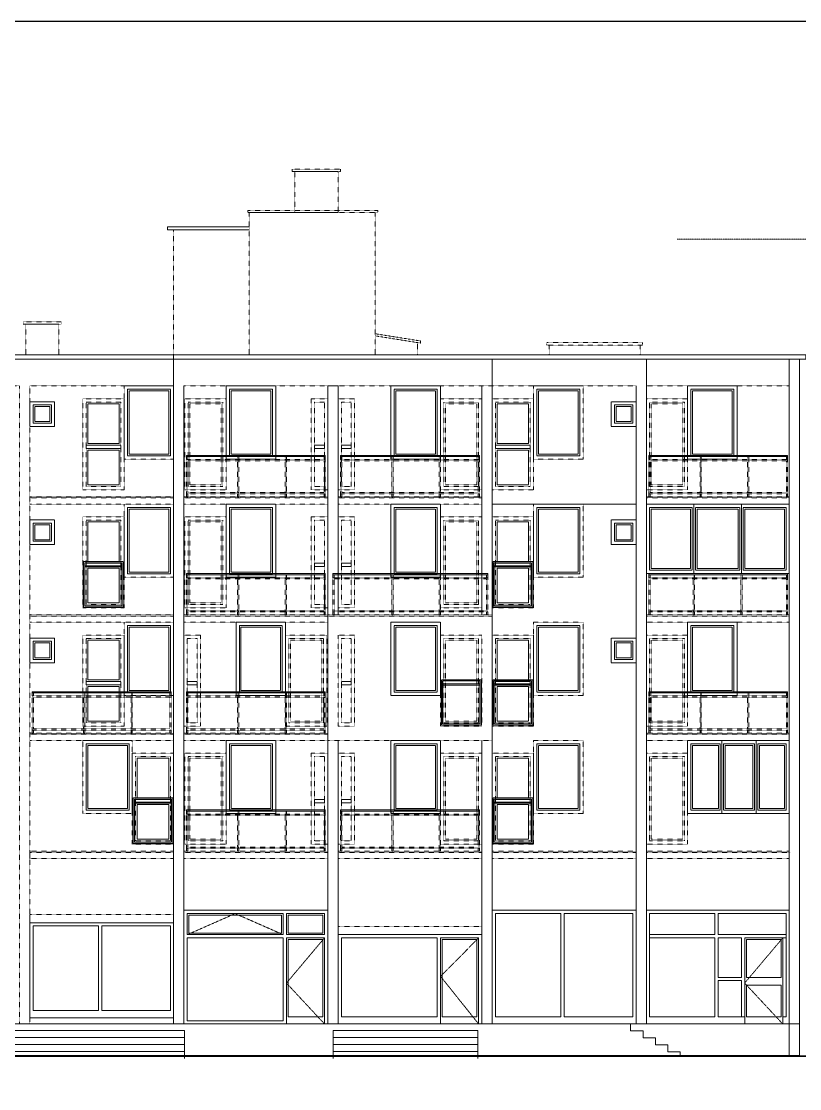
# Model space of a CAD drawing. Header units: millimetres. Extents: x 195897 to 285417, y -229751 to -116129.
# Drawn here: x 214939 to 216823, y -227661 to -225078 of the extents above; entities that cross this region are included whole.
import ezdxf

# ---------------------------------------------------------------- set-up
doc = ezdxf.new("R2010")
doc.units = ezdxf.units.MM
doc.linetypes.add('DASHED2', pattern=[0.375, 0.25, -0.125])
doc.linetypes.add('HIDDEN', pattern=[0.375, 0.25, -0.125])
doc.layers.add('05-podgled-tanko', color=144, linetype='HIDDEN', lineweight=0)
doc.layers.add('07-kote', color=70, linetype='Continuous', lineweight=9)
doc.layers.add('SAST_Linija sastavnice', color=255, linetype='Continuous', plot=False)

msp = doc.modelspace()

# ---------------------------------------------------------------- linework, layer by layer
at = {"layer": '05-podgled-tanko'}
for p, q in [((216216.8, -225861.3), (216216.8, -225885.3)), ((216436.8, -225861.3), (216436.8, -225885.3))]:
    msp.add_line(p, q, dxfattribs=at).dxf.unprotected_set("ltscale", 0)
for points in [[(215711.4, -225435.3), (215594.6, -225435.3), (215594.6, -225440.8), (215711.4, -225440.8)], [(215035.6, -225805.3), (214943.6, -225805.3), (214943.6, -225810.8), (215035.6, -225810.8)], [(215029.8, -225810.8), (214949.8, -225810.8), (214949.8, -225885.3), (215029.8, -225885.3)], [(216442.8, -225861.3), (216442.8, -225855.3), (216210.8, -225855.3), (216210.8, -225861.3)], [(215307.8, -225960.3), (215187.8, -225960.3), (215187.8, -226137.3), (215307.8, -226137.3)], [(216298.8, -225960.3), (216178.8, -225960.3), (216178.8, -226137.3), (216298.8, -226137.3)], [(215187.8, -225991.3), (215087.8, -225991.3), (215087.8, -226211.3), (215187.8, -226211.3)], [(215179.8, -225999.3), (215095.8, -225999.3), (215095.8, -226203.3), (215179.8, -226203.3)], [(215434.8, -225991.3), (215334.8, -225991.3), (215334.8, -226211.3), (215434.8, -226211.3)], [(215426.8, -225999.3), (215342.8, -225999.3), (215342.8, -226203.3), (215426.8, -226203.3)], [(215422.8, -226003.3), (215346.8, -226003.3), (215346.8, -226199.3), (215422.8, -226199.3)], [(215640.8, -225991.3), (215680.8, -225991.3), (215680.8, -226211.3), (215640.8, -226211.3)], [(215648.8, -225999.3), (215672.8, -225999.3), (215672.8, -226203.3), (215648.8, -226203.3)], [(215705.8, -225991.3), (215745.8, -225991.3), (215745.8, -226211.3), (215705.8, -226211.3)], [(215713.8, -225999.3), (215737.8, -225999.3), (215737.8, -226203.3), (215713.8, -226203.3)], [(215953.8, -225991.3), (216053.8, -225991.3), (216053.8, -226211.3), (215953.8, -226211.3)], [(215961.8, -225999.3), (216045.8, -225999.3), (216045.8, -226203.3), (215961.8, -226203.3)], [(215965.8, -226003.3), (216041.8, -226003.3), (216041.8, -226199.3), (215965.8, -226199.3)], [(216178.8, -225991.3), (216078.8, -225991.3), (216078.8, -226211.3), (216178.8, -226211.3)], [(216170.8, -225999.3), (216086.8, -225999.3), (216086.8, -226203.3), (216170.8, -226203.3)], [(216551.8, -225991.3), (216451.8, -225991.3), (216451.8, -226211.3), (216551.8, -226211.3)], [(216543.8, -225999.3), (216459.8, -225999.3), (216459.8, -226203.3), (216543.8, -226203.3)], [(216539.8, -226003.3), (216463.8, -226003.3), (216463.8, -226199.3), (216539.8, -226199.3)], [(215465.7, -226131.3), (215462.7, -226131.3), (215462.7, -226218.3), (215465.7, -226218.3)], [(215580.7, -226131.3), (215577.7, -226131.3), (215577.7, -226218.3), (215580.7, -226218.3)], [(215838.7, -226131.3), (215835.7, -226131.3), (215835.7, -226218.3), (215838.7, -226218.3)], [(215953.7, -226131.3), (215950.7, -226131.3), (215950.7, -226218.3), (215953.7, -226218.3)], [(216584.7, -226131.3), (216581.7, -226131.3), (216581.7, -226218.3), (216584.7, -226218.3)], [(216699.7, -226131.3), (216696.7, -226131.3), (216696.7, -226218.3), (216699.7, -226218.3)], [(215671.8, -226218.3), (215671.8, -226141.3), (215341.8, -226141.3), (215341.8, -226218.3)], [(216044.8, -226218.3), (216044.8, -226141.3), (215714.8, -226141.3), (215714.8, -226218.3)], [(216790.8, -226218.3), (216790.8, -226141.3), (216460.8, -226141.3), (216460.8, -226218.3)], [(214959.8, -226231.3), (215307.8, -226231.3), (215307.8, -226228.3), (214959.8, -226228.3)], [(215680.8, -226231.3), (215332.8, -226231.3), (215332.8, -226228.3), (215680.8, -226228.3)], [(215705.8, -226231.3), (216053.8, -226231.3), (216053.8, -226228.3), (215705.8, -226228.3)], [(216797.8, -226231.3), (216451.8, -226231.3), (216451.8, -226228.3), (216797.8, -226228.3)], [(215307.8, -226246.3), (215187.8, -226246.3), (215187.8, -226423.3), (215307.8, -226423.3)], [(216298.8, -226246.3), (216178.8, -226246.3), (216178.8, -226423.3), (216298.8, -226423.3)], [(215187.8, -226277.3), (215087.8, -226277.3), (215087.8, -226497.3), (215187.8, -226497.3)], [(215179.8, -226285.3), (215095.8, -226285.3), (215095.8, -226489.3), (215179.8, -226489.3)], [(215434.8, -226277.3), (215334.8, -226277.3), (215334.8, -226497.3), (215434.8, -226497.3)], [(215426.8, -226285.3), (215342.8, -226285.3), (215342.8, -226489.3), (215426.8, -226489.3)], [(215422.8, -226289.3), (215346.8, -226289.3), (215346.8, -226485.3), (215422.8, -226485.3)], [(215640.8, -226277.3), (215680.8, -226277.3), (215680.8, -226497.3), (215640.8, -226497.3)], [(215648.8, -226285.3), (215672.8, -226285.3), (215672.8, -226489.3), (215648.8, -226489.3)], [(215705.8, -226277.3), (215745.8, -226277.3), (215745.8, -226497.3), (215705.8, -226497.3)], [(215713.8, -226285.3), (215737.8, -226285.3), (215737.8, -226489.3), (215713.8, -226489.3)], [(215953.8, -226277.3), (216053.8, -226277.3), (216053.8, -226497.3), (215953.8, -226497.3)], [(215961.8, -226285.3), (216045.8, -226285.3), (216045.8, -226489.3), (215961.8, -226489.3)], [(215965.8, -226289.3), (216041.8, -226289.3), (216041.8, -226485.3), (215965.8, -226485.3)], [(216178.8, -226277.3), (216078.8, -226277.3), (216078.8, -226497.3), (216178.8, -226497.3)], [(216170.8, -226285.3), (216086.8, -226285.3), (216086.8, -226489.3), (216170.8, -226489.3)], [(215465.7, -226417.3), (215462.7, -226417.3), (215462.7, -226504.3), (215465.7, -226504.3)], [(215580.7, -226417.3), (215577.7, -226417.3), (215577.7, -226504.3), (215580.7, -226504.3)], [(215838.7, -226417.3), (215835.7, -226417.3), (215835.7, -226504.3), (215838.7, -226504.3)], [(215953.7, -226417.3), (215950.7, -226417.3), (215950.7, -226504.3), (215953.7, -226504.3)], [(216568.3, -226417.3), (216565.3, -226417.3), (216565.3, -226504.3), (216568.3, -226504.3)], [(216683.3, -226417.3), (216680.3, -226417.3), (216680.3, -226504.3), (216683.3, -226504.3)], [(215671.8, -226504.3), (215671.8, -226427.3), (215341.8, -226427.3), (215341.8, -226504.3)], [(216064.8, -226504.3), (216064.8, -226427.3), (215696.2, -226427.3), (215696.2, -226504.3)], [(216790.8, -226504.3), (216790.8, -226427.3), (216460.8, -226427.3), (216460.8, -226504.3)], [(214959.8, -226517.3), (215307.8, -226517.3), (215307.8, -226514.3), (214959.8, -226514.3)], [(215680.8, -226517.3), (215332.8, -226517.3), (215332.8, -226514.3), (215680.8, -226514.3)], [(215680.8, -226517.3), (216078.8, -226517.3), (216078.8, -226514.3), (215680.8, -226514.3)], [(216797.8, -226517.3), (216451.8, -226517.3), (216451.8, -226514.3), (216797.8, -226514.3)], [(215307.8, -226532.3), (215187.8, -226532.3), (215187.8, -226709.3), (215307.8, -226709.3)], [(216298.8, -226532.3), (216178.8, -226532.3), (216178.8, -226709.3), (216298.8, -226709.3)], [(215187.8, -226563.3), (215087.8, -226563.3), (215087.8, -226783.3), (215187.8, -226783.3)], [(215179.8, -226571.3), (215095.8, -226571.3), (215095.8, -226775.3), (215179.8, -226775.3)], [(215372.8, -226563.3), (215332.8, -226563.3), (215332.8, -226783.3), (215372.8, -226783.3)], [(215364.8, -226571.3), (215340.8, -226571.3), (215340.8, -226775.3), (215364.8, -226775.3)], [(215578.8, -226563.3), (215678.8, -226563.3), (215678.8, -226783.3), (215578.8, -226783.3)], [(215586.8, -226571.3), (215670.8, -226571.3), (215670.8, -226775.3), (215586.8, -226775.3)], [(215590.8, -226575.3), (215666.8, -226575.3), (215666.8, -226771.3), (215590.8, -226771.3)], [(215705.8, -226563.3), (215745.8, -226563.3), (215745.8, -226783.3), (215705.8, -226783.3)], [(215713.8, -226571.3), (215737.8, -226571.3), (215737.8, -226775.3), (215713.8, -226775.3)], [(215953.8, -226563.3), (216053.8, -226563.3), (216053.8, -226783.3), (215953.8, -226783.3)], [(215961.8, -226571.3), (216045.8, -226571.3), (216045.8, -226775.3), (215961.8, -226775.3)], [(215965.8, -226575.3), (216041.8, -226575.3), (216041.8, -226771.3), (215965.8, -226771.3)], [(216178.8, -226563.3), (216078.8, -226563.3), (216078.8, -226783.3), (216178.8, -226783.3)], [(216170.8, -226571.3), (216086.8, -226571.3), (216086.8, -226775.3), (216170.8, -226775.3)], [(216551.8, -226563.3), (216451.8, -226563.3), (216451.8, -226783.3), (216551.8, -226783.3)], [(216543.8, -226571.3), (216459.8, -226571.3), (216459.8, -226775.3), (216543.8, -226775.3)], [(216539.8, -226575.3), (216463.8, -226575.3), (216463.8, -226771.3), (216539.8, -226771.3)], [(215092.7, -226703.3), (215089.7, -226703.3), (215089.7, -226790.3), (215092.7, -226790.3)], [(215207.7, -226703.3), (215204.7, -226703.3), (215204.7, -226790.3), (215207.7, -226790.3)], [(215465.7, -226703.3), (215462.7, -226703.3), (215462.7, -226790.3), (215465.7, -226790.3)], [(215580.7, -226703.3), (215577.7, -226703.3), (215577.7, -226790.3), (215580.7, -226790.3)], [(216584.7, -226703.3), (216581.7, -226703.3), (216581.7, -226790.3), (216584.7, -226790.3)], [(216699.7, -226703.3), (216696.7, -226703.3), (216696.7, -226790.3), (216699.7, -226790.3)], [(215298.8, -226790.3), (215298.8, -226713.3), (214968.8, -226713.3), (214968.8, -226790.3)], [(215671.8, -226790.3), (215671.8, -226713.3), (215341.8, -226713.3), (215341.8, -226790.3)], [(216790.8, -226790.3), (216790.8, -226713.3), (216460.8, -226713.3), (216460.8, -226790.3)], [(214959.8, -226803.3), (215307.8, -226803.3), (215307.8, -226800.3), (214959.8, -226800.3)], [(215680.8, -226803.3), (215332.8, -226803.3), (215332.8, -226800.3), (215680.8, -226800.3)], [(216797.8, -226803.3), (216451.8, -226803.3), (216451.8, -226800.3), (216797.8, -226800.3)], [(215087.8, -226818.3), (215207.8, -226818.3), (215207.8, -226995.3), (215087.8, -226995.3)], [(216298.8, -226818.3), (216178.8, -226818.3), (216178.8, -226995.3), (216298.8, -226995.3)], [(215207.8, -226849.3), (215307.8, -226849.3), (215307.8, -227069.3), (215207.8, -227069.3)], [(215215.8, -226857.3), (215299.8, -226857.3), (215299.8, -227061.3), (215215.8, -227061.3)], [(215434.8, -226849.3), (215334.8, -226849.3), (215334.8, -227069.3), (215434.8, -227069.3)], [(215426.8, -226857.3), (215342.8, -226857.3), (215342.8, -227061.3), (215426.8, -227061.3)], [(215422.8, -226861.3), (215346.8, -226861.3), (215346.8, -227057.3), (215422.8, -227057.3)], [(215640.8, -226849.3), (215680.8, -226849.3), (215680.8, -227069.3), (215640.8, -227069.3)], [(215648.8, -226857.3), (215672.8, -226857.3), (215672.8, -227061.3), (215648.8, -227061.3)], [(215705.8, -226849.3), (215745.8, -226849.3), (215745.8, -227069.3), (215705.8, -227069.3)], [(215713.8, -226857.3), (215737.8, -226857.3), (215737.8, -227061.3), (215713.8, -227061.3)], [(215953.8, -226849.3), (216053.8, -226849.3), (216053.8, -227069.3), (215953.8, -227069.3)], [(215961.8, -226857.3), (216045.8, -226857.3), (216045.8, -227061.3), (215961.8, -227061.3)], [(215965.8, -226861.3), (216041.8, -226861.3), (216041.8, -227057.3), (215965.8, -227057.3)], [(216178.8, -226849.3), (216078.8, -226849.3), (216078.8, -227069.3), (216178.8, -227069.3)], [(216170.8, -226857.3), (216086.8, -226857.3), (216086.8, -227061.3), (216170.8, -227061.3)], [(216551.8, -226849.3), (216451.8, -226849.3), (216451.8, -227069.3), (216551.8, -227069.3)], [(216543.8, -226857.3), (216459.8, -226857.3), (216459.8, -227061.3), (216543.8, -227061.3)], [(216539.8, -226861.3), (216463.8, -226861.3), (216463.8, -227057.3), (216539.8, -227057.3)], [(215465.7, -226989.3), (215462.7, -226989.3), (215462.7, -227076.3), (215465.7, -227076.3)], [(215580.7, -226989.3), (215577.7, -226989.3), (215577.7, -227076.3), (215580.7, -227076.3)], [(215838.7, -226989.3), (215835.7, -226989.3), (215835.7, -227076.3), (215838.7, -227076.3)], [(215953.7, -226989.3), (215950.7, -226989.3), (215950.7, -227076.3), (215953.7, -227076.3)], [(215671.8, -227076.3), (215671.8, -226999.3), (215341.8, -226999.3), (215341.8, -227076.3)], [(216044.8, -227076.3), (216044.8, -226999.3), (215714.8, -226999.3), (215714.8, -227076.3)], [(215307.8, -227089.3), (214959.8, -227089.3), (214959.8, -227086.3), (215307.8, -227086.3)], [(215680.8, -227089.3), (215332.8, -227089.3), (215332.8, -227086.3), (215680.8, -227086.3)], [(215705.8, -227089.3), (216053.8, -227089.3), (216053.8, -227086.3), (215705.8, -227086.3)], [(216426.8, -227089.3), (216078.8, -227089.3), (216078.8, -227086.3), (216426.8, -227086.3)], [(216797.8, -227089.3), (216451.8, -227089.3), (216451.8, -227086.3), (216797.8, -227086.3)]]:
    msp.add_lwpolyline(points, close=True, dxfattribs=at).dxf.unprotected_set("ltscale", 0)
for points in [[(215705.8, -225540.8), (215705.8, -225440.8), (215600.8, -225440.8), (215600.8, -225540.8)], [(215705.8, -225535.3), (215487.3, -225535.3), (215487.3, -225540.8), (215705.8, -225540.8)], [(215490.8, -225885.3), (215490.8, -225540.8), (215705.8, -225540.8)], [(215705.8, -225540.8), (215801.6, -225540.8), (215801.6, -225535.3), (215705.8, -225535.3)], [(215705.8, -225540.8), (215795.8, -225540.8), (215795.8, -225885.3)], [(215332.8, -225582.5), (215307.8, -225582.5), (215307.8, -225895.3)], [(215795.8, -225839), (215905.5, -225856.5), (215905.5, -225851.4), (215795.8, -225833.9)], [(215897.8, -225855.3), (215897.8, -225885.3)], [(215600.8, -225895.3), (215332.8, -225895.3)], [(214213.8, -225960.3), (214561.8, -225960.3), (214561.8, -227504.3), (214586.8, -227504.3), (214586.8, -225960.3), (214934.8, -225960.3), (214934.8, -227504.3), (214959.8, -227504.3), (214959.8, -225960.3), (215307.8, -225960.3)], [(215332.8, -225960.3), (216078.8, -225960.3)], [(216078.8, -225960.3), (216426.8, -225960.3)], [(216451.8, -225960.3), (216797.8, -225960.3)], [(215674.8, -226221.3), (215674.8, -226138.3), (215338.8, -226138.3), (215338.8, -226221.3), (215674.8, -226221.3)], [(216047.8, -226221.3), (216047.8, -226138.3), (215711.8, -226138.3), (215711.8, -226221.3), (216047.8, -226221.3)], [(216793.8, -226221.3), (216793.8, -226138.3), (216457.8, -226138.3), (216457.8, -226221.3), (216793.8, -226221.3)], [(214959.8, -226231.3), (215307.8, -226231.3), (215307.8, -226246.3), (214959.8, -226246.3), (214959.8, -226231.3)], [(215680.8, -226231.3), (215332.8, -226231.3), (215332.8, -226246.3), (215680.8, -226246.3), (215680.8, -226231.3)], [(215705.8, -226231.3), (216053.8, -226231.3), (216053.8, -226246.3), (215705.8, -226246.3), (215705.8, -226231.3)], [(216797.8, -226231.3), (216451.8, -226231.3), (216451.8, -226246.3), (216797.8, -226246.3), (216797.8, -226231.3)], [(215674.8, -226507.3), (215674.8, -226424.3), (215338.8, -226424.3), (215338.8, -226507.3), (215674.8, -226507.3)], [(216067.8, -226507.3), (216067.8, -226424.3), (215693.2, -226424.3), (215693.2, -226507.3), (216067.8, -226507.3)], [(216793.8, -226507.3), (216793.8, -226424.3), (216457.8, -226424.3), (216457.8, -226507.3), (216793.8, -226507.3)], [(214959.8, -226517.3), (215307.8, -226517.3), (215307.8, -226532.3), (214959.8, -226532.3), (214959.8, -226517.3)], [(215680.8, -226517.3), (215332.8, -226517.3), (215332.8, -226532.3), (215680.8, -226532.3), (215680.8, -226517.3)], [(215680.8, -226517.3), (216078.8, -226517.3), (216078.8, -226818.3), (215680.8, -226818.3), (215680.8, -226517.3)], [(216797.8, -226517.3), (216451.8, -226517.3), (216451.8, -226532.3), (216797.8, -226532.3), (216797.8, -226517.3)], [(215301.8, -226793.3), (215301.8, -226710.3), (214965.8, -226710.3), (214965.8, -226793.3), (215301.8, -226793.3)], [(215674.8, -226793.3), (215674.8, -226710.3), (215338.8, -226710.3), (215338.8, -226793.3), (215674.8, -226793.3)], [(216793.8, -226793.3), (216793.8, -226710.3), (216457.8, -226710.3), (216457.8, -226793.3), (216793.8, -226793.3)], [(214959.8, -226803.3), (215307.8, -226803.3), (215307.8, -226818.3), (214959.8, -226818.3), (214959.8, -226803.3)], [(215680.8, -226803.3), (215332.8, -226803.3), (215332.8, -226818.3), (215680.8, -226818.3), (215680.8, -226803.3)], [(216797.8, -226803.3), (216451.8, -226803.3), (216451.8, -226818.3), (216797.8, -226818.3), (216797.8, -226803.3)], [(215674.8, -227079.3), (215674.8, -226996.3), (215338.8, -226996.3), (215338.8, -227079.3), (215674.8, -227079.3)], [(216047.8, -227079.3), (216047.8, -226996.3), (215711.8, -226996.3), (215711.8, -227079.3), (216047.8, -227079.3)], [(215307.8, -227089.3), (214959.8, -227089.3), (214959.8, -227104.3), (215307.8, -227104.3), (215307.8, -227089.3)], [(215680.8, -227089.3), (215332.8, -227089.3), (215332.8, -227104.3), (215680.8, -227104.3), (215680.8, -227089.3)], [(215705.8, -227089.3), (216053.8, -227089.3), (216053.8, -227104.3), (215705.8, -227104.3), (215705.8, -227089.3)], [(216426.8, -227089.3), (216078.8, -227089.3), (216078.8, -227104.3), (216426.8, -227104.3), (216426.8, -227089.3)], [(216799.8, -227089.3), (216451.8, -227089.3), (216451.8, -227104.3), (216797.8, -227104.3), (216797.8, -227089.3)], [(214959.8, -227239.3), (214959.8, -227259.3), (215307.8, -227259.3), (215307.8, -227239.3), (214959.8, -227239.3)], [(215705.8, -227268.3), (215705.8, -227288.3), (216053.8, -227288.3), (216053.8, -227268.3), (215705.8, -227268.3)]]:
    msp.add_lwpolyline(points, dxfattribs=at).dxf.unprotected_set("ltscale", 0)
at = {"layer": '05-podgled-tanko', "linetype": 'ByBlock', "ltscale": 5}
for points in [[(215490.8, -225575.3), (215292.8, -225575.3), (215292.8, -225582.5), (215490.8, -225582.5)], [(215307.8, -225895.3), (215332.8, -225895.3)], [(215307.8, -225895.3), (215307.8, -227504.3)], [(216078.8, -225895.3), (216078.8, -227504.3), (216053.8, -227504.3), (216053.8, -226818.3)], [(216053.8, -225895.3), (216078.8, -225895.3)], [(216426.8, -225960.3), (216426.8, -227504.3), (216451.8, -227504.3), (216451.8, -225895.3), (216426.8, -225895.3)], [(215332.8, -227504.3), (215332.8, -225960.3)], [(215705.8, -226514.3), (215705.8, -225960.3), (215680.8, -225960.3), (215680.8, -227504.3), (215705.8, -227504.3), (215705.8, -226818.3)], [(216053.8, -226514.3), (216053.8, -225960.3)], [(216426.8, -226246.3), (216078.8, -226246.3)], [(216551.8, -226995.3), (216797.8, -226995.3)], [(215332.8, -227504.3), (215680.8, -227504.3), (215680.8, -227229.3), (215332.8, -227229.3), (215332.8, -227504.3)], [(215580.8, -227229.3), (215680.8, -227229.3), (215680.8, -227504.3)], [(216078.8, -227504.3), (216426.8, -227504.3), (216426.8, -227229.3), (216078.8, -227229.3), (216078.8, -227504.3)], [(216244.8, -227486.9), (216244.8, -227237.3), (216086.8, -227237.3), (216086.8, -227486.9), (216244.8, -227486.9)], [(216418.8, -227486.9), (216418.8, -227237.3), (216252.8, -227237.3), (216252.8, -227486.9), (216418.8, -227486.9), (216418.8, -227237.3)], [(216451.8, -227504.3), (216797.8, -227504.3), (216797.8, -227229.3), (216451.8, -227229.3), (216451.8, -227504.3)], [(216617.8, -227288.3), (216617.8, -227237.3), (216459.8, -227237.3), (216459.8, -227486.9), (216617.8, -227486.9)], [(216789.8, -227486.9), (216789.8, -227237.3), (216625.8, -227237.3), (216625.8, -227288.3)], [(216781.8, -227486.9), (216789.8, -227486.9), (216789.8, -227237.3)], [(214959.8, -227489.3), (215307.8, -227489.3), (215307.8, -227259.3), (214959.8, -227259.3), (214959.8, -227489.3)], [(215125.8, -227471.9), (215125.8, -227267.3), (214967.8, -227267.3), (214967.8, -227471.9), (215125.8, -227471.9)], [(215299.8, -227471.9), (215299.8, -227267.3), (215133.8, -227267.3), (215133.8, -227471.9), (215299.8, -227471.9), (215299.8, -227267.3)], [(215307.8, -227489.3), (215307.8, -227489.3), (215307.8, -227267.3)], [(215340.8, -227288.3), (215572.8, -227288.3)], [(215572.8, -227296.3), (215340.8, -227296.3), (215340.8, -227496.9), (215572.8, -227496.9), (215572.8, -227296.3)], [(215672.8, -227496.3), (215672.8, -227296.3), (215580.8, -227296.3)], [(215680.8, -227504.3), (215580.8, -227504.3), (215580.8, -227296.3)], [(215580.8, -227296.3), (215580.8, -227496.3)], [(215580.8, -227496.3), (215580.8, -227296.3), (215672.8, -227296.3), (215672.8, -227504.3)], [(215705.8, -227504.3), (216053.8, -227504.3), (216053.8, -227288.3), (215705.8, -227288.3), (215705.8, -227504.3)], [(215945.8, -227486.9), (215945.8, -227296.3), (215713.8, -227296.3), (215713.8, -227486.9), (215945.8, -227486.9), (215945.8, -227296.3)], [(215953.8, -227288.3), (216053.8, -227288.3), (216053.8, -227504.3)], [(216045.8, -227496.3), (216045.8, -227296.3), (215953.8, -227296.3)], [(216053.8, -227504.3), (215953.8, -227504.3), (215953.8, -227296.3)], [(215953.8, -227296.3), (215953.8, -227496.3)], [(215953.8, -227496.3), (215953.8, -227296.3), (216045.8, -227296.3), (216045.8, -227504.3)], [(216617.8, -227288.3), (216459.8, -227288.3), (216459.8, -227296.3), (216617.8, -227296.3)], [(216617.8, -227486.9), (216617.8, -227296.3)], [(216689.8, -227296.3), (216789.8, -227296.3), (216789.8, -227288.3), (216625.8, -227288.3)], [(216625.8, -227296.3), (216625.8, -227391.6)], [(216625.8, -227296.3), (216681.8, -227296.3)], [(216681.8, -227391.6), (216681.8, -227296.3)], [(216689.8, -227296.3), (216689.8, -227486.9), (216681.8, -227486.9), (216681.8, -227399.6)], [(216781.8, -227496.3), (216781.8, -227296.3), (216689.8, -227296.3)], [(216789.8, -227504.3), (216689.8, -227504.3), (216689.8, -227296.3)], [(216689.8, -227296.3), (216689.8, -227496.3)], [(216689.8, -227496.3), (216689.8, -227296.3), (216781.8, -227296.3), (216781.8, -227504.3)], [(216777.8, -227391.6), (216693.8, -227391.6), (216693.8, -227300.3), (216777.8, -227300.3), (216777.8, -227391.6)], [(216681.8, -227391.6), (216625.8, -227391.6)], [(216625.8, -227399.6), (216625.8, -227486.9), (216689.8, -227486.9)], [(216625.8, -227399.6), (216681.8, -227399.6)], [(216693.8, -227410.6), (216777.8, -227410.6), (216777.8, -227486.9), (216693.8, -227486.9), (216693.8, -227410.6)], [(215256.5, -227471.9), (215299.8, -227471.9)], [(214543.8, -227504.3), (214188.8, -227504.3), (214188.8, -227624.3), (214428.8, -227582.3), (216822.8, -227582.3), (216822.8, -227504.3), (214543.8, -227504.3)], [(216413.8, -227504.3), (216413.8, -227521.3), (216443.8, -227521.3), (216443.8, -227538.3), (216473.8, -227538.3), (216473.8, -227555.3), (216503.8, -227555.3), (216503.8, -227572.3)], [(216693.8, -227486.9), (216777.8, -227486.9)], [(214428.8, -227537.2), (214428.8, -227520.2), (215333.8, -227520.2), (215333.8, -227537.2)], [(215693.8, -227537.2), (215693.8, -227520.2), (216043.8, -227520.2), (216043.8, -227537.2)], [(214428.8, -227554.2), (214428.8, -227537.2), (215333.8, -227537.2), (215333.8, -227554.2)], [(214428.8, -227571.2), (214428.8, -227554.2), (215333.8, -227554.2), (215333.8, -227571.2)], [(215693.8, -227554.2), (215693.8, -227537.2), (216043.8, -227537.2), (216043.8, -227554.2)], [(215693.8, -227571.2), (215693.8, -227554.2), (216043.8, -227554.2), (216043.8, -227571.2)], [(216503.8, -227555.3), (216503.8, -227572.3), (216533.8, -227572.3), (216533.8, -227582.3)], [(214428.8, -227588.2), (214428.8, -227571.2), (215333.8, -227571.2), (215333.8, -227588.2)], [(215693.8, -227588.2), (215693.8, -227571.2), (216043.8, -227571.2), (216043.8, -227588.2)]]:
    msp.add_lwpolyline(points, dxfattribs=at)
for points in [[(216837.8, -225885.3), (214173.8, -225885.3), (214173.8, -225895.3), (216837.8, -225895.3)], [(216797.8, -225895.3), (216822.8, -225895.3), (216822.8, -227582.3), (216797.8, -227582.3)], [(215338.8, -226128.3), (215674.8, -226128.3), (215674.8, -226131.3), (215338.8, -226131.3)], [(215341.8, -226138.3), (215338.8, -226138.3), (215338.8, -226131.3), (215341.8, -226131.3)], [(215671.8, -226138.3), (215674.8, -226138.3), (215674.8, -226131.3), (215671.8, -226131.3)], [(215711.8, -226128.3), (216047.8, -226128.3), (216047.8, -226131.3), (215711.8, -226131.3)], [(215714.8, -226138.3), (215711.8, -226138.3), (215711.8, -226131.3), (215714.8, -226131.3)], [(216044.8, -226138.3), (216047.8, -226138.3), (216047.8, -226131.3), (216044.8, -226131.3)], [(216457.8, -226128.3), (216793.8, -226128.3), (216793.8, -226131.3), (216457.8, -226131.3)], [(216460.8, -226138.3), (216457.8, -226138.3), (216457.8, -226131.3), (216460.8, -226131.3)], [(216790.8, -226138.3), (216793.8, -226138.3), (216793.8, -226131.3), (216790.8, -226131.3)], [(215341.8, -226228.3), (215338.8, -226228.3), (215338.8, -226221.3), (215341.8, -226221.3)], [(215465.7, -226228.3), (215462.7, -226228.3), (215462.7, -226221.3), (215465.7, -226221.3)], [(215580.7, -226228.3), (215577.7, -226228.3), (215577.7, -226221.3), (215580.7, -226221.3)], [(215671.8, -226228.3), (215674.8, -226228.3), (215674.8, -226221.3), (215671.8, -226221.3)], [(215714.8, -226228.3), (215711.8, -226228.3), (215711.8, -226221.3), (215714.8, -226221.3)], [(215838.7, -226228.3), (215835.7, -226228.3), (215835.7, -226221.3), (215838.7, -226221.3)], [(215953.7, -226228.3), (215950.7, -226228.3), (215950.7, -226221.3), (215953.7, -226221.3)], [(216044.8, -226228.3), (216047.8, -226228.3), (216047.8, -226221.3), (216044.8, -226221.3)], [(216460.8, -226228.3), (216457.8, -226228.3), (216457.8, -226221.3), (216460.8, -226221.3)], [(216584.7, -226228.3), (216581.7, -226228.3), (216581.7, -226221.3), (216584.7, -226221.3)], [(216699.7, -226228.3), (216696.7, -226228.3), (216696.7, -226221.3), (216699.7, -226221.3)], [(216790.8, -226228.3), (216793.8, -226228.3), (216793.8, -226221.3), (216790.8, -226221.3)], [(215338.8, -226414.3), (215674.8, -226414.3), (215674.8, -226417.3), (215338.8, -226417.3)], [(215341.8, -226424.3), (215338.8, -226424.3), (215338.8, -226417.3), (215341.8, -226417.3)], [(215671.8, -226424.3), (215674.8, -226424.3), (215674.8, -226417.3), (215671.8, -226417.3)], [(215693.2, -226414.3), (216067.8, -226414.3), (216067.8, -226417.3), (215693.2, -226417.3)], [(215696.2, -226424.3), (215693.2, -226424.3), (215693.2, -226417.3), (215696.2, -226417.3)], [(216064.8, -226424.3), (216067.8, -226424.3), (216067.8, -226417.3), (216064.8, -226417.3)], [(216457.8, -226414.3), (216793.8, -226414.3), (216793.8, -226417.3), (216457.8, -226417.3)], [(216460.8, -226424.3), (216457.8, -226424.3), (216457.8, -226417.3), (216460.8, -226417.3)], [(216790.8, -226424.3), (216793.8, -226424.3), (216793.8, -226417.3), (216790.8, -226417.3)], [(215341.8, -226514.3), (215338.8, -226514.3), (215338.8, -226507.3), (215341.8, -226507.3)], [(215465.7, -226514.3), (215462.7, -226514.3), (215462.7, -226507.3), (215465.7, -226507.3)], [(215580.7, -226514.3), (215577.7, -226514.3), (215577.7, -226507.3), (215580.7, -226507.3)], [(215671.8, -226514.3), (215674.8, -226514.3), (215674.8, -226507.3), (215671.8, -226507.3)], [(215696.2, -226514.3), (215693.2, -226514.3), (215693.2, -226507.3), (215696.2, -226507.3)], [(215838.7, -226514.3), (215835.7, -226514.3), (215835.7, -226507.3), (215838.7, -226507.3)], [(215953.7, -226514.3), (215950.7, -226514.3), (215950.7, -226507.3), (215953.7, -226507.3)], [(216064.8, -226514.3), (216067.8, -226514.3), (216067.8, -226507.3), (216064.8, -226507.3)], [(216460.8, -226514.3), (216457.8, -226514.3), (216457.8, -226507.3), (216460.8, -226507.3)], [(216568.3, -226514.3), (216565.3, -226514.3), (216565.3, -226507.3), (216568.3, -226507.3)], [(216683.3, -226514.3), (216680.3, -226514.3), (216680.3, -226507.3), (216683.3, -226507.3)], [(216790.8, -226514.3), (216793.8, -226514.3), (216793.8, -226507.3), (216790.8, -226507.3)], [(214965.8, -226700.3), (215301.8, -226700.3), (215301.8, -226703.3), (214965.8, -226703.3)], [(214968.8, -226710.3), (214965.8, -226710.3), (214965.8, -226703.3), (214968.8, -226703.3)], [(215298.8, -226710.3), (215301.8, -226710.3), (215301.8, -226703.3), (215298.8, -226703.3)], [(215338.8, -226700.3), (215674.8, -226700.3), (215674.8, -226703.3), (215338.8, -226703.3)], [(215341.8, -226710.3), (215338.8, -226710.3), (215338.8, -226703.3), (215341.8, -226703.3)], [(215671.8, -226710.3), (215674.8, -226710.3), (215674.8, -226703.3), (215671.8, -226703.3)], [(216457.8, -226700.3), (216793.8, -226700.3), (216793.8, -226703.3), (216457.8, -226703.3)], [(216460.8, -226710.3), (216457.8, -226710.3), (216457.8, -226703.3), (216460.8, -226703.3)], [(216790.8, -226710.3), (216793.8, -226710.3), (216793.8, -226703.3), (216790.8, -226703.3)], [(214968.8, -226800.3), (214965.8, -226800.3), (214965.8, -226793.3), (214968.8, -226793.3)], [(215092.7, -226800.3), (215089.7, -226800.3), (215089.7, -226793.3), (215092.7, -226793.3)], [(215207.7, -226800.3), (215204.7, -226800.3), (215204.7, -226793.3), (215207.7, -226793.3)], [(215298.8, -226800.3), (215301.8, -226800.3), (215301.8, -226793.3), (215298.8, -226793.3)], [(215341.8, -226800.3), (215338.8, -226800.3), (215338.8, -226793.3), (215341.8, -226793.3)], [(215465.7, -226800.3), (215462.7, -226800.3), (215462.7, -226793.3), (215465.7, -226793.3)], [(215580.7, -226800.3), (215577.7, -226800.3), (215577.7, -226793.3), (215580.7, -226793.3)], [(215671.8, -226800.3), (215674.8, -226800.3), (215674.8, -226793.3), (215671.8, -226793.3)], [(216460.8, -226800.3), (216457.8, -226800.3), (216457.8, -226793.3), (216460.8, -226793.3)], [(216584.7, -226800.3), (216581.7, -226800.3), (216581.7, -226793.3), (216584.7, -226793.3)], [(216699.7, -226800.3), (216696.7, -226800.3), (216696.7, -226793.3), (216699.7, -226793.3)], [(216790.8, -226800.3), (216793.8, -226800.3), (216793.8, -226793.3), (216790.8, -226793.3)], [(215338.8, -226986.3), (215674.8, -226986.3), (215674.8, -226989.3), (215338.8, -226989.3)], [(215341.8, -226996.3), (215338.8, -226996.3), (215338.8, -226989.3), (215341.8, -226989.3)], [(215671.8, -226996.3), (215674.8, -226996.3), (215674.8, -226989.3), (215671.8, -226989.3)], [(215711.8, -226986.3), (216047.8, -226986.3), (216047.8, -226989.3), (215711.8, -226989.3)], [(215714.8, -226996.3), (215711.8, -226996.3), (215711.8, -226989.3), (215714.8, -226989.3)], [(216044.8, -226996.3), (216047.8, -226996.3), (216047.8, -226989.3), (216044.8, -226989.3)], [(215341.8, -227086.3), (215338.8, -227086.3), (215338.8, -227079.3), (215341.8, -227079.3)], [(215465.7, -227086.3), (215462.7, -227086.3), (215462.7, -227079.3), (215465.7, -227079.3)], [(215580.7, -227086.3), (215577.7, -227086.3), (215577.7, -227079.3), (215580.7, -227079.3)], [(215671.8, -227086.3), (215674.8, -227086.3), (215674.8, -227079.3), (215671.8, -227079.3)], [(215714.8, -227086.3), (215711.8, -227086.3), (215711.8, -227079.3), (215714.8, -227079.3)], [(215838.7, -227086.3), (215835.7, -227086.3), (215835.7, -227079.3), (215838.7, -227079.3)], [(215953.7, -227086.3), (215950.7, -227086.3), (215950.7, -227079.3), (215953.7, -227079.3)], [(216044.8, -227086.3), (216047.8, -227086.3), (216047.8, -227079.3), (216044.8, -227079.3)], [(215340.8, -227288.3), (215572.8, -227288.3), (215572.8, -227237.3), (215340.8, -227237.3)], [(215344.8, -227284.3), (215568.8, -227284.3), (215568.8, -227241.3), (215344.8, -227241.3)], [(215672.8, -227288.3), (215580.8, -227288.3), (215580.8, -227237.3), (215672.8, -227237.3)], [(215668.8, -227284.3), (215584.8, -227284.3), (215584.8, -227241.3), (215668.8, -227241.3)], [(215584.8, -227300.3), (215668.8, -227300.3), (215668.8, -227486.9), (215584.8, -227486.9)], [(215957.8, -227300.3), (216041.8, -227300.3), (216041.8, -227486.9), (215957.8, -227486.9)]]:
    msp.add_lwpolyline(points, close=True, dxfattribs=at)
at = {"layer": '05-podgled-tanko', "ltscale": 5}
for points in [[(215299.8, -225968.3), (215195.8, -225968.3), (215195.8, -226129.3), (215299.8, -226129.3)], [(215295.8, -225972.3), (215199.8, -225972.3), (215199.8, -226125.3), (215295.8, -226125.3)], [(215434.8, -225960.3), (215554.8, -225960.3), (215554.8, -226137.3), (215434.8, -226137.3)], [(215442.8, -225968.3), (215546.8, -225968.3), (215546.8, -226129.3), (215442.8, -226129.3)], [(215446.8, -225972.3), (215542.8, -225972.3), (215542.8, -226125.3), (215446.8, -226125.3)], [(215833.8, -225960.3), (215953.8, -225960.3), (215953.8, -226137.3), (215833.8, -226137.3)], [(215841.8, -225968.3), (215945.8, -225968.3), (215945.8, -226129.3), (215841.8, -226129.3)], [(215845.8, -225972.3), (215941.8, -225972.3), (215941.8, -226125.3), (215845.8, -226125.3)], [(216290.8, -225968.3), (216186.8, -225968.3), (216186.8, -226129.3), (216290.8, -226129.3)], [(216286.8, -225972.3), (216190.8, -225972.3), (216190.8, -226125.3), (216286.8, -226125.3)], [(216551.8, -225960.3), (216671.8, -225960.3), (216671.8, -226137.3), (216551.8, -226137.3)], [(216559.8, -225968.3), (216663.8, -225968.3), (216663.8, -226129.3), (216559.8, -226129.3)], [(216563.8, -225972.3), (216659.8, -225972.3), (216659.8, -226125.3), (216563.8, -226125.3)], [(214959.8, -226058.3), (215019.8, -226058.3), (215019.8, -225998.3), (214959.8, -225998.3)], [(214967.8, -226050.3), (215011.8, -226050.3), (215011.8, -226006.3), (214967.8, -226006.3)], [(214971.8, -226046.3), (215007.8, -226046.3), (215007.8, -226010.3), (214971.8, -226010.3)], [(216366.8, -226058.3), (216426.8, -226058.3), (216426.8, -225998.3), (216366.8, -225998.3)], [(216374.8, -226050.3), (216418.8, -226050.3), (216418.8, -226006.3), (216374.8, -226006.3)], [(216378.8, -226046.3), (216414.8, -226046.3), (216414.8, -226010.3), (216378.8, -226010.3)], [(215179.8, -226103.3), (215095.8, -226103.3), (215095.8, -226111.3), (215179.8, -226111.3)], [(215648.8, -226103.3), (215672.8, -226103.3), (215672.8, -226111.3), (215648.8, -226111.3)], [(215713.8, -226103.3), (215737.8, -226103.3), (215737.8, -226111.3), (215713.8, -226111.3)], [(216170.8, -226103.3), (216086.8, -226103.3), (216086.8, -226111.3), (216170.8, -226111.3)], [(215099.8, -226115.3), (215175.8, -226115.3), (215175.8, -226199.3), (215099.8, -226199.3)], [(216090.8, -226115.3), (216166.8, -226115.3), (216166.8, -226199.3), (216090.8, -226199.3)], [(215299.8, -226254.3), (215195.8, -226254.3), (215195.8, -226415.3), (215299.8, -226415.3)], [(215295.8, -226258.3), (215199.8, -226258.3), (215199.8, -226411.3), (215295.8, -226411.3)], [(215434.8, -226246.3), (215554.8, -226246.3), (215554.8, -226423.3), (215434.8, -226423.3)], [(215442.8, -226254.3), (215546.8, -226254.3), (215546.8, -226415.3), (215442.8, -226415.3)], [(215446.8, -226258.3), (215542.8, -226258.3), (215542.8, -226411.3), (215446.8, -226411.3)], [(215833.8, -226246.3), (215953.8, -226246.3), (215953.8, -226423.3), (215833.8, -226423.3)], [(215841.8, -226254.3), (215945.8, -226254.3), (215945.8, -226415.3), (215841.8, -226415.3)], [(215845.8, -226258.3), (215941.8, -226258.3), (215941.8, -226411.3), (215845.8, -226411.3)], [(216290.8, -226254.3), (216186.8, -226254.3), (216186.8, -226415.3), (216290.8, -226415.3)], [(216286.8, -226258.3), (216190.8, -226258.3), (216190.8, -226411.3), (216286.8, -226411.3)], [(216451.8, -226246.3), (216566.8, -226246.3), (216566.8, -226414.3), (216451.8, -226414.3)], [(216459.8, -226254.3), (216562.8, -226254.3), (216562.8, -226406.3), (216459.8, -226406.3)], [(216463.8, -226258.3), (216558.8, -226258.3), (216558.8, -226402.3), (216463.8, -226402.3)], [(216566.8, -226246.3), (216681.8, -226246.3), (216681.8, -226414.3), (216566.8, -226414.3)], [(216570.8, -226254.3), (216677.8, -226254.3), (216677.8, -226406.3), (216570.8, -226406.3)], [(216574.8, -226258.3), (216673.8, -226258.3), (216673.8, -226402.3), (216574.8, -226402.3)], [(216681.8, -226246.3), (216797.8, -226246.3), (216797.8, -226414.3), (216681.8, -226414.3)], [(216685.8, -226254.3), (216789.8, -226254.3), (216789.8, -226406.3), (216685.8, -226406.3)], [(216689.8, -226258.3), (216785.8, -226258.3), (216785.8, -226402.3), (216689.8, -226402.3)], [(214959.8, -226344.3), (215019.8, -226344.3), (215019.8, -226284.3), (214959.8, -226284.3)], [(214967.8, -226336.3), (215011.8, -226336.3), (215011.8, -226292.3), (214967.8, -226292.3)], [(216366.8, -226344.3), (216426.8, -226344.3), (216426.8, -226284.3), (216366.8, -226284.3)], [(216374.8, -226336.3), (216418.8, -226336.3), (216418.8, -226292.3), (216374.8, -226292.3)], [(214971.8, -226332.3), (215007.8, -226332.3), (215007.8, -226296.3), (214971.8, -226296.3)], [(216378.8, -226332.3), (216414.8, -226332.3), (216414.8, -226296.3), (216378.8, -226296.3)], [(215185.8, -226495.3), (215089.8, -226495.3), (215089.8, -226385.3), (215185.8, -226385.3)], [(215182.8, -226492.3), (215092.8, -226492.3), (215092.8, -226388.3), (215182.8, -226388.3)], [(215182.8, -226395.3), (215092.8, -226395.3), (215092.8, -226398.3), (215182.8, -226398.3)], [(215179.8, -226389.3), (215095.8, -226389.3), (215095.8, -226397.3), (215179.8, -226397.3)], [(215648.8, -226389.3), (215672.8, -226389.3), (215672.8, -226397.3), (215648.8, -226397.3)], [(215713.8, -226389.3), (215737.8, -226389.3), (215737.8, -226397.3), (215713.8, -226397.3)], [(216176.8, -226495.3), (216080.8, -226495.3), (216080.8, -226385.3), (216176.8, -226385.3)], [(216173.8, -226492.3), (216083.8, -226492.3), (216083.8, -226388.3), (216173.8, -226388.3)], [(216173.8, -226395.3), (216083.8, -226395.3), (216083.8, -226398.3), (216173.8, -226398.3)], [(216170.8, -226389.3), (216086.8, -226389.3), (216086.8, -226397.3), (216170.8, -226397.3)], [(215099.8, -226401.3), (215175.8, -226401.3), (215175.8, -226485.3), (215099.8, -226485.3)], [(216090.8, -226401.3), (216166.8, -226401.3), (216166.8, -226485.3), (216090.8, -226485.3)], [(215299.8, -226540.3), (215195.8, -226540.3), (215195.8, -226701.3), (215299.8, -226701.3)], [(215295.8, -226544.3), (215199.8, -226544.3), (215199.8, -226697.3), (215295.8, -226697.3)], [(215578.8, -226532.3), (215458.8, -226532.3), (215458.8, -226709.3), (215578.8, -226709.3)], [(215570.8, -226540.3), (215466.8, -226540.3), (215466.8, -226701.3), (215570.8, -226701.3)], [(215566.8, -226544.3), (215470.8, -226544.3), (215470.8, -226697.3), (215566.8, -226697.3)], [(215833.8, -226532.3), (215953.8, -226532.3), (215953.8, -226709.3), (215833.8, -226709.3)], [(215841.8, -226540.3), (215945.8, -226540.3), (215945.8, -226701.3), (215841.8, -226701.3)], [(215845.8, -226544.3), (215941.8, -226544.3), (215941.8, -226697.3), (215845.8, -226697.3)], [(216290.8, -226540.3), (216186.8, -226540.3), (216186.8, -226701.3), (216290.8, -226701.3)], [(216286.8, -226544.3), (216190.8, -226544.3), (216190.8, -226697.3), (216286.8, -226697.3)], [(216551.8, -226532.3), (216671.8, -226532.3), (216671.8, -226709.3), (216551.8, -226709.3)], [(216559.8, -226540.3), (216663.8, -226540.3), (216663.8, -226701.3), (216559.8, -226701.3)], [(216563.8, -226544.3), (216659.8, -226544.3), (216659.8, -226697.3), (216563.8, -226697.3)], [(214959.8, -226630.3), (215019.8, -226630.3), (215019.8, -226570.3), (214959.8, -226570.3)], [(214967.8, -226622.3), (215011.8, -226622.3), (215011.8, -226578.3), (214967.8, -226578.3)], [(216366.8, -226630.3), (216426.8, -226630.3), (216426.8, -226570.3), (216366.8, -226570.3)], [(216374.8, -226622.3), (216418.8, -226622.3), (216418.8, -226578.3), (216374.8, -226578.3)], [(214971.8, -226618.3), (215007.8, -226618.3), (215007.8, -226582.3), (214971.8, -226582.3)], [(216378.8, -226618.3), (216414.8, -226618.3), (216414.8, -226582.3), (216378.8, -226582.3)], [(215179.8, -226675.3), (215095.8, -226675.3), (215095.8, -226683.3), (215179.8, -226683.3)], [(215364.8, -226675.3), (215340.8, -226675.3), (215340.8, -226683.3), (215364.8, -226683.3)], [(215713.8, -226675.3), (215737.8, -226675.3), (215737.8, -226683.3), (215713.8, -226683.3)], [(215955.8, -226781.3), (216051.8, -226781.3), (216051.8, -226671.3), (215955.8, -226671.3)], [(215958.8, -226778.3), (216048.8, -226778.3), (216048.8, -226674.3), (215958.8, -226674.3)], [(215958.8, -226681.3), (216048.8, -226681.3), (216048.8, -226684.3), (215958.8, -226684.3)], [(216176.8, -226781.3), (216080.8, -226781.3), (216080.8, -226671.3), (216176.8, -226671.3)], [(216173.8, -226778.3), (216083.8, -226778.3), (216083.8, -226674.3), (216173.8, -226674.3)], [(216173.8, -226681.3), (216083.8, -226681.3), (216083.8, -226684.3), (216173.8, -226684.3)], [(216170.8, -226675.3), (216086.8, -226675.3), (216086.8, -226683.3), (216170.8, -226683.3)], [(215099.8, -226687.3), (215175.8, -226687.3), (215175.8, -226771.3), (215099.8, -226771.3)], [(216090.8, -226687.3), (216166.8, -226687.3), (216166.8, -226771.3), (216090.8, -226771.3)], [(215095.8, -226826.3), (215199.8, -226826.3), (215199.8, -226987.3), (215095.8, -226987.3)], [(215099.8, -226830.3), (215195.8, -226830.3), (215195.8, -226983.3), (215099.8, -226983.3)], [(215434.8, -226818.3), (215554.8, -226818.3), (215554.8, -226995.3), (215434.8, -226995.3)], [(215442.8, -226826.3), (215546.8, -226826.3), (215546.8, -226987.3), (215442.8, -226987.3)], [(215446.8, -226830.3), (215542.8, -226830.3), (215542.8, -226983.3), (215446.8, -226983.3)], [(215833.8, -226818.3), (215953.8, -226818.3), (215953.8, -226995.3), (215833.8, -226995.3)], [(215841.8, -226826.3), (215945.8, -226826.3), (215945.8, -226987.3), (215841.8, -226987.3)], [(215845.8, -226830.3), (215941.8, -226830.3), (215941.8, -226983.3), (215845.8, -226983.3)], [(216290.8, -226826.3), (216186.8, -226826.3), (216186.8, -226987.3), (216290.8, -226987.3)], [(216286.8, -226830.3), (216190.8, -226830.3), (216190.8, -226983.3), (216286.8, -226983.3)], [(216551.8, -226818.3), (216634.8, -226818.3), (216634.8, -226995.3), (216551.8, -226995.3)], [(216559.8, -226826.3), (216630.8, -226826.3), (216630.8, -226987.3), (216559.8, -226987.3)], [(216563.8, -226830.3), (216626.8, -226830.3), (216626.8, -226983.3), (216563.8, -226983.3)], [(216634.8, -226818.3), (216717.8, -226818.3), (216717.8, -226995.3), (216634.8, -226995.3)], [(216638.8, -226826.3), (216713.8, -226826.3), (216713.8, -226987.3), (216638.8, -226987.3)], [(216642.8, -226830.3), (216709.8, -226830.3), (216709.8, -226983.3), (216642.8, -226983.3)], [(216717.8, -226818.3), (216797.8, -226818.3), (216797.8, -226995.3), (216717.8, -226995.3)], [(216721.8, -226826.3), (216789.8, -226826.3), (216789.8, -226987.3), (216721.8, -226987.3)], [(216725.8, -226830.3), (216785.8, -226830.3), (216785.8, -226983.3), (216725.8, -226983.3)], [(215209.8, -227067.3), (215305.8, -227067.3), (215305.8, -226957.3), (215209.8, -226957.3)], [(215212.8, -227064.3), (215302.8, -227064.3), (215302.8, -226960.3), (215212.8, -226960.3)], [(215215.8, -226961.3), (215299.8, -226961.3), (215299.8, -226969.3), (215215.8, -226969.3)], [(215648.8, -226961.3), (215672.8, -226961.3), (215672.8, -226969.3), (215648.8, -226969.3)], [(215713.8, -226961.3), (215737.8, -226961.3), (215737.8, -226969.3), (215713.8, -226969.3)], [(216176.8, -227067.3), (216080.8, -227067.3), (216080.8, -226957.3), (216176.8, -226957.3)], [(216173.8, -227064.3), (216083.8, -227064.3), (216083.8, -226960.3), (216173.8, -226960.3)], [(216170.8, -226961.3), (216086.8, -226961.3), (216086.8, -226969.3), (216170.8, -226969.3)], [(215212.8, -226967.3), (215302.8, -226967.3), (215302.8, -226970.3), (215212.8, -226970.3)], [(215295.8, -226973.3), (215219.8, -226973.3), (215219.8, -227057.3), (215295.8, -227057.3)], [(216173.8, -226967.3), (216083.8, -226967.3), (216083.8, -226970.3), (216173.8, -226970.3)], [(216090.8, -226973.3), (216166.8, -226973.3), (216166.8, -227057.3), (216090.8, -227057.3)]]:
    msp.add_lwpolyline(points, close=True, dxfattribs=at)
for points in [[(215175.8, -226099.3), (215099.8, -226099.3), (215099.8, -226003.3), (215175.8, -226003.3), (215175.8, -226099.3)], [(216166.8, -226099.3), (216090.8, -226099.3), (216090.8, -226003.3), (216166.8, -226003.3), (216166.8, -226099.3)], [(215175.8, -226385.3), (215099.8, -226385.3), (215099.8, -226289.3), (215175.8, -226289.3), (215175.8, -226385.3)], [(216166.8, -226385.3), (216090.8, -226385.3), (216090.8, -226289.3), (216166.8, -226289.3), (216166.8, -226385.3)], [(215175.8, -226671.3), (215099.8, -226671.3), (215099.8, -226575.3), (215175.8, -226575.3), (215175.8, -226671.3)], [(216166.8, -226671.3), (216090.8, -226671.3), (216090.8, -226575.3), (216166.8, -226575.3), (216166.8, -226671.3)], [(215219.8, -226957.3), (215295.8, -226957.3), (215295.8, -226861.3), (215219.8, -226861.3), (215219.8, -226957.3)], [(216166.8, -226957.3), (216090.8, -226957.3), (216090.8, -226861.3), (216166.8, -226861.3), (216166.8, -226957.3)]]:
    msp.add_lwpolyline(points, dxfattribs=at)
at = {"layer": '05-podgled-tanko', "ltscale": 0.5}
for points in [[(215340.8, -227288.3), (215456.8, -227237.3), (215572.8, -227288.3)], [(215672.8, -227296.3), (215580.8, -227405.5), (215672.8, -227504.3)], [(216045.8, -227296.3), (215953.8, -227389.3), (216045.8, -227504.3)], [(216781.8, -227296.3), (216689.8, -227405.5), (216781.8, -227504.3)]]:
    msp.add_lwpolyline(points, dxfattribs=at)
at = {"layer": '05-podgled-tanko', "linetype": 'ByBlock', "lineweight": 40, "ltscale": 5}
msp.add_lwpolyline([(216948.8, -227584.8), (216822.8, -227582.3), (214429.3, -227582.2)], dxfattribs=at)
at = {"layer": '07-kote', "linetype": 'DASHED2'}
msp.add_lwpolyline([(216526.7, -225605.3), (217257.6, -225605.3)], dxfattribs=at)
at = {"layer": 'SAST_Linija sastavnice'}
msp.add_lwpolyline([(213969, -229177.8), (219607, -229177.8), (219607, -225077.8), (213969, -225077.8)], close=True, dxfattribs=at)

doc.saveas('drawing.dxf')
